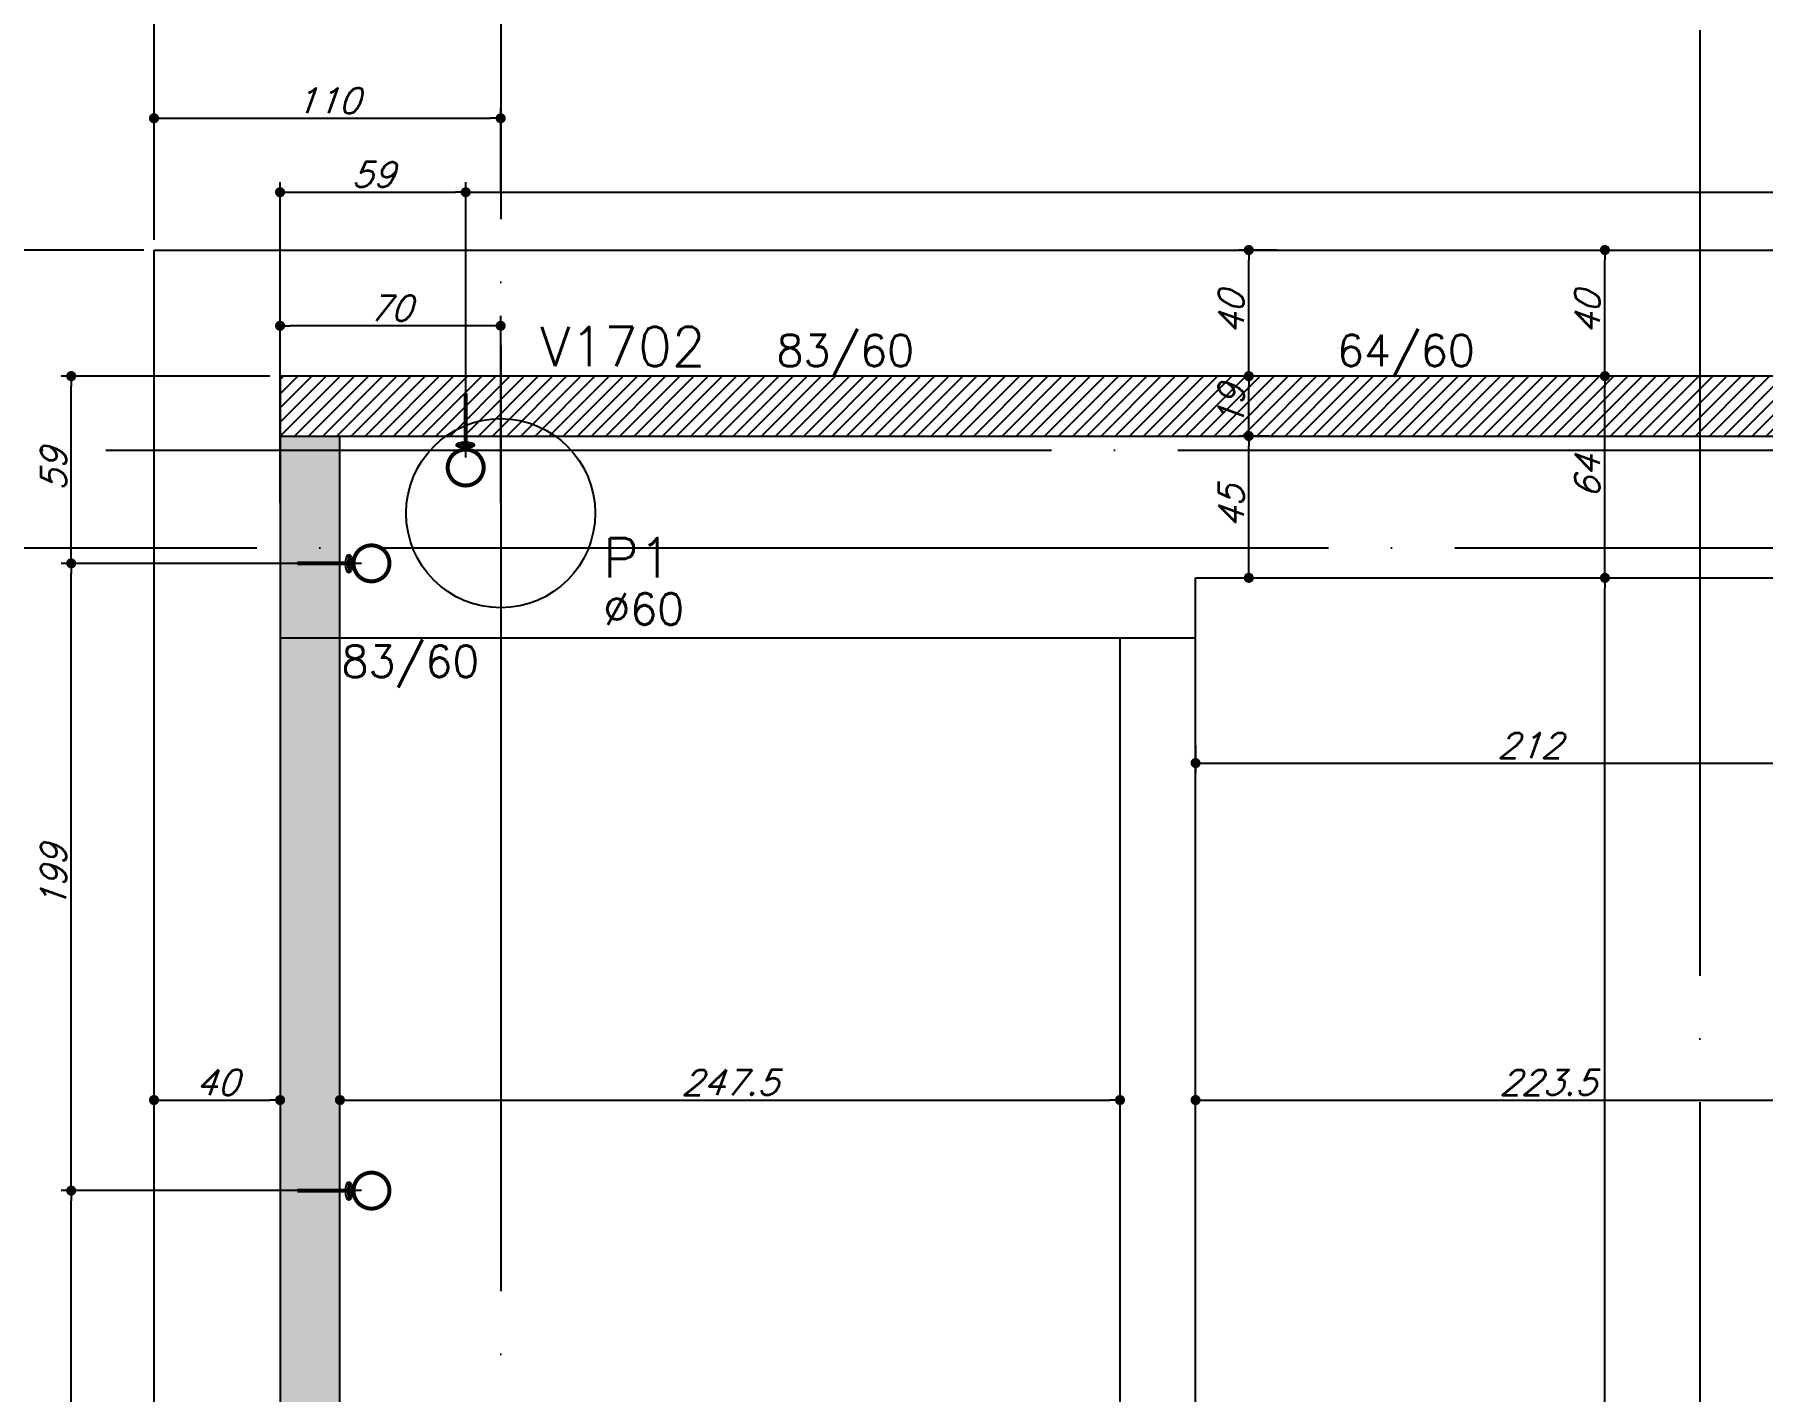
# Model space of a CAD drawing. Header units: millimetres. Extents: x -2368 to 4502, y -2283 to 2217.
# Drawn here: x -1238 to -690, y 1076 to 1506 of the extents above; entities that cross this region are included whole.
import ezdxf
from ezdxf.enums import TextEntityAlignment as Align

# ---------------------------------------------------------------- set-up
doc = ezdxf.new("R2010")
doc.units = ezdxf.units.MM
doc.header["$LTSCALE"] = 50
doc.linetypes.add('EIXO', pattern=[6.8, 6, -0.4, 0, -0.4])
for name, color, linetype in [('F-AUX-RED', 1, 'Continuous'), ('F-COTAS', 106, 'Continuous'), ('F-COTAS ANCORAGEM', 106, 'Continuous'), ('F-DESNIVEL-1', 254, 'Continuous'), ('F-EIXO', 12, 'EIXO'), ('F-GANCHOS', 4, 'Continuous'), ('F-LAJES', 3, 'Continuous'), ('F-PILARES-DIM', 172, 'Continuous'), ('F-PILARES-M', 170, 'Continuous'), ('F-PILARES-NOME', 170, 'Continuous'), ('F-TEXTO', 6, 'Continuous'), ('F-VIGAS', 3, 'Continuous'), ('F-VIGAS-DIM', 2, 'Continuous'), ('F-VIGAS-NOME', 4, 'Continuous')]:
    doc.layers.add(name, color=color, linetype=linetype)
doc.styles.add('CP-TEXT-INCL', font='romans.shx', dxfattribs={"oblique": 20})
doc.styles.add('MCP', font='romans.shx')
doc.styles.add('ROMANS', font='romans.shx')
doc.dimstyles.new('CP-COTAS-50', dxfattribs={"dimscale": 0.64, "dimtxt": 12.5, "dimasz": 5, "dimexe": 5, "dimexo": 5, "dimgap": 2.5, "dimtad": 1, "dimdec": 1, "dimdsep": 46, "dimtxsty": 'CP-TEXT-INCL', "dimblk1": 'DOT', "dimblk2": 'DOT', "dimsah": 1, "dimcen": 9, "dimclrd": 256, "dimclre": 256, "dimclrt": 256, "dimadec": 0, "dimazin": 0, "dimtfac": 1, "dimtdec": 1, "dimtmove": 2, "dimatfit": 3, "dimldrblk": 'DOT', "dimfxl": 0, "dimtolj": 1, "dimarcsym": 0})

# ---------------------------------------------------------------- blocks, each defined once
blk = doc.blocks.new('*U13')
at = {"layer": 'F-EIXO'}
blk.add_line((0, 0), (4857.5, 0), dxfattribs=at)
at = {"layer": 'F-TEXTO', "style": 'ROMANS'}
blk.add_attdef('EIXO', text='', height=17.5, dxfattribs=at).set_placement((-28.21, 0), align=Align.MIDDLE_CENTER)
blk = doc.blocks.new('*U14')
at = {"layer": 'F-EIXO'}
blk.add_line((0, 0), (4945.5, 0), dxfattribs=at)
at = {"layer": 'F-TEXTO', "style": 'ROMANS'}
blk.add_attdef('EIXO', text='', height=17.5, dxfattribs=at).set_placement((-28.21, 0), align=Align.MIDDLE_CENTER)
blk = doc.blocks.new('*U20')
at = {"layer": 'F-EIXO'}
blk.add_line((0, 0), (0, -2828.58), dxfattribs=at)
at = {"layer": 'F-TEXTO', "style": 'ROMANS'}
blk.add_attdef('EIXO', text='', height=17.5, rotation=360, dxfattribs=at).set_placement((0, 28.21), align=Align.MIDDLE_CENTER)
blk = doc.blocks.new('*U21')
at = {"layer": 'F-EIXO'}
blk.add_line((0, 0), (0, -2728.58), dxfattribs=at)
at = {"layer": 'F-TEXTO', "style": 'ROMANS'}
blk.add_attdef('EIXO', text='', height=17.5, rotation=360, dxfattribs=at).set_placement((0, 28.21), align=Align.MIDDLE_CENTER)
blk = doc.blocks.new('_DOT')
at = {"color": 0, "linetype": 'ByBlock'}
blk.add_line((-0.5, 0), (-1, 0), dxfattribs=at)
at = {"color": 0, "linetype": 'ByBlock', "const_width": 0.5}
blk.add_lwpolyline([(-0.25, 0, 1), (0.25, 0, 1)], format="xyb", close=True, dxfattribs=at)
blk = doc.blocks.new('*D65')
at = {"layer": 'DEFPOINTS', "color": 0, "transparency": 16777216}
for p in [(-1200, 1168.34), (-1160, 1168.34), (-1160, 1168.34)]:
    blk.add_point(p, dxfattribs=at)
at = {"layer": 'F-COTAS', "lineweight": -2, "transparency": 16777216}
blk.add_line((-1196.8, 1168.34), (-1163.2, 1168.34), dxfattribs=at)
at = {"layer": 'F-COTAS', "lineweight": -2, "transparency": 16777216, "xscale": 3.2, "yscale": 3.2, "zscale": 3.2, "rotation": 180}
blk.add_blockref('_DOT', (-1200, 1168.34), dxfattribs=at)
at = {"layer": 'F-COTAS', "lineweight": -2, "transparency": 16777216, "xscale": 3.2, "yscale": 3.2, "zscale": 3.2}
blk.add_blockref('_DOT', (-1160, 1168.34), dxfattribs=at)
at = {"layer": 'F-COTAS', "transparency": 16777216, "insert": (-1180, 1173.94), "char_height": 8, "attachment_point": 5, "style": 'CP-TEXT-INCL'}
blk.add_mtext('\\A1;40', dxfattribs=at)
blk = doc.blocks.new('*D66')
at = {"layer": 'DEFPOINTS', "color": 0, "transparency": 16777216}
for p in [(-1141, 1168.34), (-893.5, 1168.34), (-893.5, 1168.34)]:
    blk.add_point(p, dxfattribs=at)
at = {"layer": 'F-COTAS', "lineweight": -2, "transparency": 16777216}
blk.add_line((-1137.8, 1168.34), (-896.7, 1168.34), dxfattribs=at)
at = {"layer": 'F-COTAS', "lineweight": -2, "transparency": 16777216, "xscale": 3.2, "yscale": 3.2, "zscale": 3.2, "rotation": 180}
blk.add_blockref('_DOT', (-1141, 1168.34), dxfattribs=at)
at = {"layer": 'F-COTAS', "lineweight": -2, "transparency": 16777216, "xscale": 3.2, "yscale": 3.2, "zscale": 3.2}
blk.add_blockref('_DOT', (-893.5, 1168.34), dxfattribs=at)
at = {"layer": 'F-COTAS', "transparency": 16777216, "insert": (-1017.25, 1173.94), "char_height": 8, "attachment_point": 5, "style": 'CP-TEXT-INCL'}
blk.add_mtext('\\A1;247.5', dxfattribs=at)
blk = doc.blocks.new('*D67')
at = {"layer": 'DEFPOINTS', "color": 0, "transparency": 16777216}
for p in [(-869.5, 1168.34), (-646, 1168.34), (-646, 1168.34)]:
    blk.add_point(p, dxfattribs=at)
at = {"layer": 'F-COTAS', "lineweight": -2, "transparency": 16777216}
blk.add_line((-866.3, 1168.34), (-649.2, 1168.34), dxfattribs=at)
at = {"layer": 'F-COTAS', "lineweight": -2, "transparency": 16777216, "xscale": 3.2, "yscale": 3.2, "zscale": 3.2, "rotation": 180}
blk.add_blockref('_DOT', (-869.5, 1168.34), dxfattribs=at)
at = {"layer": 'F-COTAS', "lineweight": -2, "transparency": 16777216, "xscale": 3.2, "yscale": 3.2, "zscale": 3.2}
blk.add_blockref('_DOT', (-646, 1168.34), dxfattribs=at)
at = {"layer": 'F-COTAS', "transparency": 16777216, "insert": (-757.75, 1173.94), "char_height": 8, "attachment_point": 5, "style": 'CP-TEXT-INCL'}
blk.add_mtext('\\A1;223.5', dxfattribs=at)
blk = doc.blocks.new('*D79')
at = {"layer": 'DEFPOINTS', "color": 0, "transparency": 16777216}
for p in [(-739.62, 1334), (-739.62, 1334), (-739.62, 664.5)]:
    blk.add_point(p, dxfattribs=at)
at = {"layer": 'F-COTAS', "lineweight": -2, "transparency": 16777216}
blk.add_line((-739.62, 667.7), (-739.62, 1330.8), dxfattribs=at)
at = {"layer": 'F-COTAS', "lineweight": -2, "transparency": 16777216, "xscale": 3.2, "yscale": 3.2, "zscale": 3.2}
for p, rotation in [((-739.62, 1334), 90), ((-739.62, 664.5), 270)]:
    blk.add_blockref('_DOT', p, dxfattribs=dict(at, rotation=rotation))
at = {"layer": 'F-COTAS', "transparency": 16777216, "insert": (-745.22, 999.25), "char_height": 8, "attachment_point": 5, "rotation": 90, "style": 'CP-TEXT-INCL'}
blk.add_mtext('\\A1;669.5', dxfattribs=at)
blk = doc.blocks.new('*D80')
at = {"layer": 'DEFPOINTS', "color": 0, "transparency": 16777216}
for p in [(-739.62, 1398), (-739.62, 1398), (-739.62, 1334)]:
    blk.add_point(p, dxfattribs=at)
at = {"layer": 'F-COTAS', "lineweight": -2, "transparency": 16777216}
blk.add_line((-739.62, 1337.2), (-739.62, 1394.8), dxfattribs=at)
at = {"layer": 'F-COTAS', "lineweight": -2, "transparency": 16777216, "xscale": 3.2, "yscale": 3.2, "zscale": 3.2}
for p, rotation in [((-739.62, 1398), 90), ((-739.62, 1334), 270)]:
    blk.add_blockref('_DOT', p, dxfattribs=dict(at, rotation=rotation))
at = {"layer": 'F-COTAS', "transparency": 16777216, "insert": (-745.22, 1366), "char_height": 8, "attachment_point": 5, "rotation": 90, "style": 'CP-TEXT-INCL'}
blk.add_mtext('\\A1;64', dxfattribs=at)
blk = doc.blocks.new('*D81')
at = {"layer": 'DEFPOINTS', "color": 0, "transparency": 16777216}
for p in [(-739.62, 1438), (-739.62, 1438), (-739.62, 1398)]:
    blk.add_point(p, dxfattribs=at)
at = {"layer": 'F-COTAS', "lineweight": -2, "transparency": 16777216}
blk.add_line((-739.62, 1401.2), (-739.62, 1434.8), dxfattribs=at)
at = {"layer": 'F-COTAS', "lineweight": -2, "transparency": 16777216, "xscale": 3.2, "yscale": 3.2, "zscale": 3.2}
for p, rotation in [((-739.62, 1438), 90), ((-739.62, 1398), 270)]:
    blk.add_blockref('_DOT', p, dxfattribs=dict(at, rotation=rotation))
at = {"layer": 'F-COTAS', "transparency": 16777216, "insert": (-745.22, 1418), "char_height": 8, "attachment_point": 5, "rotation": 90, "style": 'CP-TEXT-INCL'}
blk.add_mtext('\\A1;40', dxfattribs=at)
blk = doc.blocks.new('*D127')
at = {"layer": 'DEFPOINTS', "color": 0, "transparency": 16777216}
for p in [(-1160, 1413.96), (-1160, 1354.5), (-1090, 1354.5)]:
    blk.add_point(p, dxfattribs=at)
at = {"layer": 'F-COTAS', "lineweight": -2, "transparency": 16777216}
for p, q in [((-1160, 1357.7), (-1160, 1417.16)), ((-1090, 1357.7), (-1090, 1417.16)), ((-1093.2, 1413.96), (-1156.8, 1413.96))]:
    blk.add_line(p, q, dxfattribs=at)
at = {"layer": 'F-COTAS', "lineweight": -2, "transparency": 16777216, "xscale": 3.2, "yscale": 3.2, "zscale": 3.2, "rotation": 180}
blk.add_blockref('_DOT', (-1160, 1413.96), dxfattribs=at)
at = {"layer": 'F-COTAS', "lineweight": -2, "transparency": 16777216, "xscale": 3.2, "yscale": 3.2, "zscale": 3.2}
blk.add_blockref('_DOT', (-1090, 1413.96), dxfattribs=at)
at = {"layer": 'F-COTAS', "transparency": 16777216, "insert": (-1125, 1419.56), "char_height": 8, "attachment_point": 5, "style": 'CP-TEXT-INCL'}
blk.add_mtext('\\A1;70', dxfattribs=at)
blk = doc.blocks.new('*D128')
at = {"layer": 'DEFPOINTS', "color": 0, "transparency": 16777216}
for p in [(-853.16, 1379), (-852.62, 1379), (-853.16, 1334)]:
    blk.add_point(p, dxfattribs=at)
at = {"layer": 'F-COTAS', "lineweight": -2, "transparency": 16777216}
for p, q in [((-849.96, 1379), (-849.42, 1379)), ((-852.62, 1337.2), (-852.62, 1375.8)), ((-849.96, 1334), (-849.42, 1334))]:
    blk.add_line(p, q, dxfattribs=at)
at = {"layer": 'F-COTAS', "lineweight": -2, "transparency": 16777216, "xscale": 3.2, "yscale": 3.2, "zscale": 3.2}
for p, rotation in [((-852.62, 1379), 90), ((-852.62, 1334), 270)]:
    blk.add_blockref('_DOT', p, dxfattribs=dict(at, rotation=rotation))
at = {"layer": 'F-COTAS', "transparency": 16777216, "insert": (-858.22, 1356.5), "char_height": 8, "attachment_point": 5, "rotation": 90, "style": 'CP-TEXT-INCL'}
blk.add_mtext('\\A1;45', dxfattribs=at)
blk = doc.blocks.new('*D129')
at = {"layer": 'DEFPOINTS', "color": 0, "transparency": 16777216}
for p in [(-852.62, 1398), (-842.86, 1398), (-842.86, 1379)]:
    blk.add_point(p, dxfattribs=at)
at = {"layer": 'F-COTAS', "lineweight": -2, "transparency": 16777216}
for p, q in [((-846.06, 1398), (-855.82, 1398)), ((-852.62, 1382.2), (-852.62, 1394.8)), ((-846.06, 1379), (-855.82, 1379))]:
    blk.add_line(p, q, dxfattribs=at)
at = {"layer": 'F-COTAS', "lineweight": -2, "transparency": 16777216, "xscale": 3.2, "yscale": 3.2, "zscale": 3.2}
for p, rotation in [((-852.62, 1398), 90), ((-852.62, 1379), 270)]:
    blk.add_blockref('_DOT', p, dxfattribs=dict(at, rotation=rotation))
at = {"layer": 'F-COTAS', "transparency": 16777216, "insert": (-858.22, 1388.5), "char_height": 8, "attachment_point": 5, "rotation": 90, "style": 'CP-TEXT-INCL'}
blk.add_mtext('\\A1;19', dxfattribs=at)
blk = doc.blocks.new('*D130')
at = {"layer": 'DEFPOINTS', "color": 0, "transparency": 16777216}
for p in [(-852.62, 1438), (-840.41, 1438), (-840.41, 1398)]:
    blk.add_point(p, dxfattribs=at)
at = {"layer": 'F-COTAS', "lineweight": -2, "transparency": 16777216}
for p, q in [((-843.61, 1438), (-855.82, 1438)), ((-852.62, 1401.2), (-852.62, 1434.8)), ((-843.61, 1398), (-855.82, 1398))]:
    blk.add_line(p, q, dxfattribs=at)
at = {"layer": 'F-COTAS', "lineweight": -2, "transparency": 16777216, "xscale": 3.2, "yscale": 3.2, "zscale": 3.2}
for p, rotation in [((-852.62, 1438), 90), ((-852.62, 1398), 270)]:
    blk.add_blockref('_DOT', p, dxfattribs=dict(at, rotation=rotation))
at = {"layer": 'F-COTAS', "transparency": 16777216, "insert": (-858.22, 1418), "char_height": 8, "attachment_point": 5, "rotation": 90, "style": 'CP-TEXT-INCL'}
blk.add_mtext('\\A1;40', dxfattribs=at)
blk = doc.blocks.new('*D144')
at = {"layer": 'DEFPOINTS', "color": 0, "transparency": 16777216}
for p in [(-657.5, 1334), (-869.5, 1284.03), (-657.5, 1275.24)]:
    blk.add_point(p, dxfattribs=at)
at = {"layer": 'F-COTAS', "lineweight": -2, "transparency": 16777216}
for p, q in [((-657.5, 1330.8), (-657.5, 1272.04)), ((-869.5, 1280.83), (-869.5, 1272.04)), ((-866.3, 1275.24), (-660.7, 1275.24))]:
    blk.add_line(p, q, dxfattribs=at)
at = {"layer": 'F-COTAS', "lineweight": -2, "transparency": 16777216, "xscale": 3.2, "yscale": 3.2, "zscale": 3.2, "rotation": 180}
blk.add_blockref('_DOT', (-869.5, 1275.24), dxfattribs=at)
at = {"layer": 'F-COTAS', "lineweight": -2, "transparency": 16777216, "xscale": 3.2, "yscale": 3.2, "zscale": 3.2}
blk.add_blockref('_DOT', (-657.5, 1275.24), dxfattribs=at)
at = {"layer": 'F-COTAS', "transparency": 16777216, "insert": (-763.5, 1280.84), "char_height": 8, "attachment_point": 5, "style": 'CP-TEXT-INCL'}
blk.add_mtext('\\A1;212', dxfattribs=at)
blk = doc.blocks.new('*D192')
at = {"layer": 'DEFPOINTS', "color": 0, "transparency": 16777216}
for p in [(2835, 1741.136394), (2835, 1624.5), (-1200, 1438)]:
    blk.add_point(p, dxfattribs=at)
at = {"layer": 'F-COTAS', "lineweight": -2, "transparency": 16777216}
for p, q in [((-1200, 1441.2), (-1200, 1744.336394)), ((2835, 1627.7), (2835, 1744.336394)), ((-1196.8, 1741.136394), (2831.8, 1741.136394))]:
    blk.add_line(p, q, dxfattribs=at)
at = {"layer": 'F-COTAS', "lineweight": -2, "transparency": 16777216, "xscale": 3.2, "yscale": 3.2, "zscale": 3.2, "rotation": 180}
blk.add_blockref('_DOT', (-1200, 1741.136394), dxfattribs=at)
at = {"layer": 'F-COTAS', "lineweight": -2, "transparency": 16777216, "xscale": 3.2, "yscale": 3.2, "zscale": 3.2}
blk.add_blockref('_DOT', (2835, 1741.136394), dxfattribs=at)
at = {"layer": 'F-COTAS', "transparency": 16777216, "insert": (817.5, 1746.736394), "char_height": 8, "attachment_point": 5, "style": 'CP-TEXT-INCL'}
blk.add_mtext('\\A1;4035', dxfattribs=at)
blk = doc.blocks.new('*D210')
at = {"layer": 'DEFPOINTS', "color": 0, "transparency": 16777216}
for p in [(-1200, 1705.84), (-1090, 1705.84), (-1200, 1438)]:
    blk.add_point(p, dxfattribs=at)
at = {"layer": 'F-COTAS', "lineweight": -2, "transparency": 16777216}
for p, q in [((-1200, 1441.2), (-1200, 1709.04)), ((-1093.2, 1705.84), (-1196.8, 1705.84))]:
    blk.add_line(p, q, dxfattribs=at)
at = {"layer": 'F-COTAS', "lineweight": -2, "transparency": 16777216, "xscale": 3.2, "yscale": 3.2, "zscale": 3.2, "rotation": 180}
blk.add_blockref('_DOT', (-1200, 1705.84), dxfattribs=at)
at = {"layer": 'F-COTAS', "lineweight": -2, "transparency": 16777216, "xscale": 3.2, "yscale": 3.2, "zscale": 3.2}
blk.add_blockref('_DOT', (-1090, 1705.84), dxfattribs=at)
at = {"layer": 'F-COTAS', "transparency": 16777216, "insert": (-1145, 1711.44), "char_height": 8, "attachment_point": 5, "style": 'CP-TEXT-INCL'}
blk.add_mtext('\\A1;110', dxfattribs=at)
blk = doc.blocks.new('*D211')
at = {"layer": 'DEFPOINTS', "color": 0, "transparency": 16777216}
for p in [(-1090, 1479.79), (-1090, 1452.9), (-1200, 1438)]:
    blk.add_point(p, dxfattribs=at)
at = {"layer": 'F-COTAS', "lineweight": -2, "transparency": 16777216}
for p, q in [((-1200, 1441.2), (-1200, 1482.99)), ((-1090, 1456.1), (-1090, 1482.99)), ((-1196.8, 1479.79), (-1093.2, 1479.79))]:
    blk.add_line(p, q, dxfattribs=at)
at = {"layer": 'F-COTAS', "lineweight": -2, "transparency": 16777216, "xscale": 3.2, "yscale": 3.2, "zscale": 3.2, "rotation": 180}
blk.add_blockref('_DOT', (-1200, 1479.79), dxfattribs=at)
at = {"layer": 'F-COTAS', "lineweight": -2, "transparency": 16777216, "xscale": 3.2, "yscale": 3.2, "zscale": 3.2}
blk.add_blockref('_DOT', (-1090, 1479.79), dxfattribs=at)
at = {"layer": 'F-COTAS', "transparency": 16777216, "insert": (-1145, 1485.39), "char_height": 8, "attachment_point": 5, "style": 'CP-TEXT-INCL'}
blk.add_mtext('\\A1;110', dxfattribs=at)
blk = doc.blocks.new('*D242')
at = {"layer": 'DEFPOINTS', "color": 0, "transparency": 16777216}
for p in [(-1720.01, 1438), (-1200, 1438), (-1389, -579)]:
    blk.add_point(p, dxfattribs=at)
at = {"layer": 'F-COTAS', "lineweight": -2, "transparency": 16777216}
for p, q in [((-1203.2, 1438), (-1723.21, 1438)), ((-1720.01, -575.8), (-1720.01, 1434.8)), ((-1392.2, -579), (-1723.21, -579))]:
    blk.add_line(p, q, dxfattribs=at)
at = {"layer": 'F-COTAS', "lineweight": -2, "transparency": 16777216, "xscale": 3.2, "yscale": 3.2, "zscale": 3.2}
for p, rotation in [((-1720.01, 1438), 90), ((-1720.01, -579), 270)]:
    blk.add_blockref('_DOT', p, dxfattribs=dict(at, rotation=rotation))
at = {"layer": 'F-COTAS', "transparency": 16777216, "insert": (-1725.61, 429.5), "char_height": 8, "attachment_point": 5, "rotation": 90, "style": 'CP-TEXT-INCL'}
blk.add_mtext('\\A1;2017', dxfattribs=at)
blk = doc.blocks.new('PB-ANC_VISTA')
at = {"layer": 'F-GANCHOS'}
h = blk.add_hatch(color=256, dxfattribs=at)
edge = h.paths.add_edge_path()
edge.add_ellipse((0, 0.0049), major_axis=(-0.0142, 0), ratio=0.343552, start_angle=152.7965, end_angle=253.9579, ccw=False)
edge.add_spline(control_points=[(0.0126, 0.0027), (0.0118, 0.0035), (0.0109, 0.0039), (0.0094, 0.0046), (0.0089, 0.0048), (0.0084, 0.0049)], knot_values=[3.709013, 3.709013, 3.709013, 3.709013, 3.826962, 3.826962, 3.975536, 3.975536, 3.975536, 3.975536], degree=3, periodic=0)
edge.add_spline(control_points=[(0.0084, 0.0049), (0.0083, 0.005), (0.0082, 0.005), (0.0075, 0.0052), (0.0068, 0.0054), (0.0054, 0.0056), (0.0046, 0.0057), (0.0025, 0.006), (0.001, 0.006), (-0.0019, 0.006), (-0.0033, 0.0059), (-0.006, 0.0055), (-0.0072, 0.0053), (-0.0083, 0.005), (-0.0084, 0.0049), (-0.0084, 0.0049)], knot_values=[3.975536, 3.975536, 3.975536, 3.975536, 4.020815, 4.020815, 4.214669, 4.214669, 4.408523, 4.408523, 4.746248, 4.746248, 5.083972, 5.083972, 5.421697, 5.421697, 5.450325, 5.450325, 5.450325, 5.450325], degree=3, periodic=0)
edge.add_spline(control_points=[(-0.0084, 0.0049), (-0.009, 0.0047), (-0.0094, 0.0046), (-0.0101, 0.0043), (-0.0109, 0.004), (-0.0119, 0.0031), (-0.0123, 0.0028), (-0.0125, 0.0026)], knot_values=[5.450325, 5.450325, 5.450325, 5.450325, 5.63804, 5.63804, 5.767465, 5.767465, 5.83324, 5.83324, 5.83324, 5.83324], degree=3, periodic=0)
edge.add_ellipse((0, 0.0049), major_axis=(-0.0142, 0), ratio=0.343552, start_angle=286.0421, end_angle=388.2135, ccw=False)
edge.add_arc((0, 0.0406), 0.0312, 262.7795, 270)
edge.add_arc((0, 0.0406), 0.0312, 270, 277.2205)
edge = h.paths.add_edge_path()
edge.add_spline(control_points=[(-0.0084, 0.0049), (-0.0081, 0.0048), (-0.0077, 0.0047), (-0.0062, 0.0044), (-0.0049, 0.0042), (-0.0022, 0.0039), (-0.0008, 0.0039), (0.0023, 0.0039), (0.0039, 0.004), (0.0065, 0.0044), (0.0076, 0.0047), (0.0084, 0.0049)], knot_values=[0.872578, 0.872578, 0.872578, 0.872578, 0.983497, 0.983497, 1.300773, 1.300773, 1.618048, 1.618048, 1.991026, 1.991026, 2.268927, 2.268927, 2.268927, 2.268927], degree=3, periodic=0)
edge.add_spline(control_points=[(0.0084, 0.0049), (0.0089, 0.0048), (0.0094, 0.0046), (0.0109, 0.0039), (0.0118, 0.0035), (0.0126, 0.0027)], knot_values=[3.709013, 3.709013, 3.709013, 3.709013, 3.857587, 3.857587, 3.975536, 3.975536, 3.975536, 3.975536], degree=3, periodic=0)
edge.add_ellipse((0, 0.0049), major_axis=(-0.0142, 0), ratio=0.343552, start_angle=28.2135, end_angle=152.7965, ccw=False)
edge.add_spline(control_points=[(-0.0125, 0.0026), (-0.0123, 0.0028), (-0.0119, 0.0031), (-0.0109, 0.004), (-0.0101, 0.0043), (-0.0094, 0.0046), (-0.009, 0.0047), (-0.0084, 0.0049)], knot_values=[5.450325, 5.450325, 5.450325, 5.450325, 5.5161, 5.5161, 5.645525, 5.645525, 5.83324, 5.83324, 5.83324, 5.83324], degree=3, periodic=0)
blk.add_line((0.0031, 0.0093), (-0.0031, 0.0093), dxfattribs=at)
at = {"layer": 'F-GANCHOS', "const_width": 0.00625}
blk.add_lwpolyline([(-0.0005, 0.0121, -1), (-0.0005, 0.0683, -1)], format="xyb", close=True, dxfattribs=at)
blk.add_lwpolyline([(-0.0005, -0.0757), (-0.0005, 0.0098)], dxfattribs=at)
at = {"layer": 'F-GANCHOS'}
blk.add_ellipse((0, 0.0049), major_axis=(-0.0142, 0), ratio=0.343552, dxfattribs=at)
for points, knots in [([(0.0126, 0.0027), (0.0118, 0.0035), (0.0109, 0.0039), (0.0091, 0.0047), (0.0086, 0.0049), (0.0075, 0.0052), (0.0068, 0.0054), (0.0054, 0.0056), (0.0046, 0.0057), (0.0025, 0.006), (0.001, 0.006), (-0.0019, 0.006), (-0.0033, 0.0059), (-0.006, 0.0055), (-0.0072, 0.0053), (-0.0088, 0.0048), (-0.0094, 0.0046), (-0.0101, 0.0043), (-0.0109, 0.004), (-0.0119, 0.0031), (-0.0123, 0.0028), (-0.0125, 0.0026)], [3.709013, 3.709013, 3.709013, 3.709013, 3.826962, 3.826962, 4.020815, 4.020815, 4.214669, 4.214669, 4.408523, 4.408523, 4.746248, 4.746248, 5.083972, 5.083972, 5.421697, 5.421697, 5.63804, 5.63804, 5.767465, 5.767465, 5.83324, 5.83324, 5.83324, 5.83324]), ([(-0.0084, 0.0049), (-0.0081, 0.0048), (-0.0077, 0.0047), (-0.0062, 0.0044), (-0.0049, 0.0042), (-0.0022, 0.0039), (-0.0008, 0.0039), (0.0023, 0.0039), (0.0039, 0.004), (0.0065, 0.0044), (0.0076, 0.0047), (0.0084, 0.0049)], [0.872578, 0.872578, 0.872578, 0.872578, 0.983497, 0.983497, 1.300773, 1.300773, 1.618048, 1.618048, 1.991026, 1.991026, 2.268927, 2.268927, 2.268927, 2.268927])]:
    blk.add_open_spline(points, degree=3, knots=knots, dxfattribs=at)
blk = doc.blocks.new('*U462')
at = {"layer": 'F-GANCHOS', "xscale": 203.1746031736276, "yscale": 203.1746031736276, "zscale": 203.1746031736276}
blk.add_blockref('PB-ANC_VISTA', (6.25, 160.48), dxfattribs=at)
blk = doc.blocks.new('*U463')
at = {"layer": 'F-GANCHOS', "xscale": 203.1746031736276, "yscale": 203.1746031736276, "zscale": 203.1746031736276}
blk.add_blockref('PB-ANC_VISTA', (6.25, 78.8), dxfattribs=at)
blk = doc.blocks.new('*D515')
at = {"layer": 'DEFPOINTS', "color": 0, "transparency": 16777216}
for p in [(-1226.27, 1139.6), (-1131, 1139.6), (-1131, 940.6)]:
    blk.add_point(p, dxfattribs=at)
at = {"layer": 'F-COTAS ANCORAGEM', "lineweight": -2, "transparency": 16777216}
for p, q in [((-1134.2, 1139.6), (-1229.47, 1139.6)), ((-1226.27, 943.8), (-1226.27, 1136.4)), ((-1134.2, 940.6), (-1229.47, 940.6))]:
    blk.add_line(p, q, dxfattribs=at)
at = {"layer": 'F-COTAS ANCORAGEM', "lineweight": -2, "transparency": 16777216, "xscale": 3.2, "yscale": 3.2, "zscale": 3.2}
for p, rotation in [((-1226.27, 1139.6), 90), ((-1226.27, 940.6), 270)]:
    blk.add_blockref('_DOT', p, dxfattribs=dict(at, rotation=rotation))
at = {"layer": 'F-COTAS ANCORAGEM', "transparency": 16777216, "insert": (-1231.87, 1040.1), "char_height": 8, "attachment_point": 5, "rotation": 90, "style": 'CP-TEXT-INCL'}
blk.add_mtext('\\A1;199', dxfattribs=at)
blk = doc.blocks.new('*D516')
at = {"layer": 'DEFPOINTS', "color": 0, "transparency": 16777216}
for p in [(-1226.27, 1338.6), (-1131, 1338.6), (-1131, 1139.6)]:
    blk.add_point(p, dxfattribs=at)
at = {"layer": 'F-COTAS ANCORAGEM', "lineweight": -2, "transparency": 16777216}
for p, q in [((-1134.2, 1338.6), (-1229.47, 1338.6)), ((-1226.27, 1142.8), (-1226.27, 1335.4)), ((-1134.2, 1139.6), (-1229.47, 1139.6))]:
    blk.add_line(p, q, dxfattribs=at)
at = {"layer": 'F-COTAS ANCORAGEM', "lineweight": -2, "transparency": 16777216, "xscale": 3.2, "yscale": 3.2, "zscale": 3.2}
for p, rotation in [((-1226.27, 1338.6), 90), ((-1226.27, 1139.6), 270)]:
    blk.add_blockref('_DOT', p, dxfattribs=dict(at, rotation=rotation))
at = {"layer": 'F-COTAS ANCORAGEM', "transparency": 16777216, "insert": (-1231.87, 1239.1), "char_height": 8, "attachment_point": 5, "rotation": 90, "style": 'CP-TEXT-INCL'}
blk.add_mtext('\\A1;199', dxfattribs=at)
blk = doc.blocks.new('*D517')
at = {"layer": 'DEFPOINTS', "color": 0, "transparency": 16777216}
for p in [(-1226.27, 1398), (-1160, 1398), (-1131, 1338.6)]:
    blk.add_point(p, dxfattribs=at)
at = {"layer": 'F-COTAS ANCORAGEM', "lineweight": -2, "transparency": 16777216}
for p, q in [((-1163.2, 1398), (-1229.47, 1398)), ((-1226.27, 1341.8), (-1226.27, 1394.8)), ((-1134.2, 1338.6), (-1229.47, 1338.6))]:
    blk.add_line(p, q, dxfattribs=at)
at = {"layer": 'F-COTAS ANCORAGEM', "lineweight": -2, "transparency": 16777216, "xscale": 3.2, "yscale": 3.2, "zscale": 3.2}
for p, rotation in [((-1226.27, 1398), 90), ((-1226.27, 1338.6), 270)]:
    blk.add_blockref('_DOT', p, dxfattribs=dict(at, rotation=rotation))
at = {"layer": 'F-COTAS ANCORAGEM', "transparency": 16777216, "insert": (-1231.87, 1368.3), "char_height": 8, "attachment_point": 5, "rotation": 90, "style": 'CP-TEXT-INCL'}
blk.add_mtext('\\A1;59', dxfattribs=at)
blk = doc.blocks.new('*D518')
at = {"layer": 'DEFPOINTS', "color": 0, "transparency": 16777216}
for p in [(-1101.1, 1456.34), (-1160, 1398), (-1101.1, 1369)]:
    blk.add_point(p, dxfattribs=at)
at = {"layer": 'F-COTAS ANCORAGEM', "lineweight": -2, "transparency": 16777216}
for p, q in [((-1160, 1401.2), (-1160, 1459.54)), ((-1101.1, 1372.2), (-1101.1, 1459.54)), ((-1156.8, 1456.34), (-1104.3, 1456.34))]:
    blk.add_line(p, q, dxfattribs=at)
at = {"layer": 'F-COTAS ANCORAGEM', "lineweight": -2, "transparency": 16777216, "xscale": 3.2, "yscale": 3.2, "zscale": 3.2, "rotation": 180}
blk.add_blockref('_DOT', (-1160, 1456.34), dxfattribs=at)
at = {"layer": 'F-COTAS ANCORAGEM', "lineweight": -2, "transparency": 16777216, "xscale": 3.2, "yscale": 3.2, "zscale": 3.2}
blk.add_blockref('_DOT', (-1101.1, 1456.34), dxfattribs=at)
at = {"layer": 'F-COTAS ANCORAGEM', "transparency": 16777216, "insert": (-1130.55, 1461.94), "char_height": 8, "attachment_point": 5, "style": 'CP-TEXT-INCL'}
blk.add_mtext('\\A1;59', dxfattribs=at)
blk = doc.blocks.new('*D519')
at = {"layer": 'DEFPOINTS', "color": 0, "transparency": 16777216}
for p in [(-186.35, 1456.34), (-1101.1, 1369), (-186.35, 1369)]:
    blk.add_point(p, dxfattribs=at)
at = {"layer": 'F-COTAS ANCORAGEM', "lineweight": -2, "transparency": 16777216}
for p, q in [((-1101.1, 1372.2), (-1101.1, 1459.54)), ((-186.35, 1372.2), (-186.35, 1459.54)), ((-1097.9, 1456.34), (-189.55, 1456.34))]:
    blk.add_line(p, q, dxfattribs=at)
at = {"layer": 'F-COTAS ANCORAGEM', "lineweight": -2, "transparency": 16777216, "xscale": 3.2, "yscale": 3.2, "zscale": 3.2, "rotation": 180}
blk.add_blockref('_DOT', (-1101.1, 1456.34), dxfattribs=at)
at = {"layer": 'F-COTAS ANCORAGEM', "lineweight": -2, "transparency": 16777216, "xscale": 3.2, "yscale": 3.2, "zscale": 3.2}
blk.add_blockref('_DOT', (-186.35, 1456.34), dxfattribs=at)
at = {"layer": 'F-COTAS ANCORAGEM', "transparency": 16777216, "insert": (-643.73, 1461.94), "char_height": 8, "attachment_point": 5, "style": 'CP-TEXT-INCL'}
blk.add_mtext('\\A1;915', dxfattribs=at)

msp = doc.modelspace()

# ---------------------------------------------------------------- hatches: boundary and pattern name
at = {"layer": 'F-AUX-RED'}
h = msp.add_hatch(dxfattribs=at)
h.set_pattern_fill('ANSI31', color=256)
h.set_pattern_definition([(45, (0, -5000), (-2.245064, 2.245064), [])])
h.paths.add_polyline_path([(1128, 1398), (-1160, 1398), (-1160, 1379), (1109, 1379), (1109, 1291), (1128, 1291)])

# ---------------------------------------------------------------- linework, layer by layer
at = {"layer": 'F-AUX-RED', "color": 2}
for p, q in [((-1160, 1379), (-1160, 1398)), ((1128, 1398), (-1160, 1398)), ((-1160, 1379), (1109, 1379))]:
    msp.add_line(p, q, dxfattribs=at)
at = {"layer": 'F-DESNIVEL-1'}
msp.add_solid([(-1160, 1315), (-1141, 1315), (-1160, 1379), (-1141, 1379)], dxfattribs=at)
at = {"layer": 'F-DESNIVEL-1', "linetype": 'Continuous'}
for points in [[(-1141, 1315), (-1160, 1315), (-1160, 697.6)], [(-1141, 1315), (-1160, 697.6), (-1141, 697.6)], [(-1141, 1315), (-1141, 697.6), (-1141, 1315)]]:
    msp.add_solid(points, dxfattribs=at)
at = {"layer": 'F-LAJES', "linetype": 'Continuous'}
for p, q in [((-1200, 682.5), (-1200, 1438)), ((-1200, 1438), (1081, 1438))]:
    msp.add_line(p, q, dxfattribs=at)
at = {"layer": 'F-PILARES-M', "linetype": 'Continuous'}
msp.add_circle((-1090, 1354.5), 30, dxfattribs=at)
at = {"layer": 'F-VIGAS'}
for points in [[(-1160, 1398), (-1160, 697.5)], [(-1089.995, 1398), (-1160, 1398)], [(-881.5, 1398), (-1089.995, 1398)], [(-623, 1398), (-881.5, 1398)], [(-1141, 697.5), (-1141, 1379)], [(-869.5, 1334), (-652, 1334)], [(-869.5, 664.5), (-869.5, 1334)], [(-1160, 1315), (-1089.995, 1315)], [(-1089.995, 1315), (-869.5, 1315)], [(-893.5, 1315), (-893.5, 664.5)]]:
    msp.add_lwpolyline(points, dxfattribs=at)

# ---------------------------------------------------------------- block references
at = {"layer": 'F-COTAS'}
for name, p, rotation in [('*U463', (-1094.956, 1455.966), 180), ('*U462', (-1299.646, 1344.748), 270), ('*U462', (-1299.646, 1145.748), 270)]:
    msp.add_blockref(name, p, dxfattribs=dict(at, rotation=rotation))
at = {"layer": 'F-EIXO', "linetype": 'Continuous'}
for name, p in [('*U20', (-709.5, 1847.82)), ('*U21', (-1090, 1747.82)), ('*U14', (-1895.471, 1374.5)), ('*U13', (-1807.517, 1343.5))]:
    msp.add_blockref(name, p, dxfattribs=at)

# ---------------------------------------------------------------- texts
at = {"layer": 'F-PILARES-DIM', "linetype": 'Continuous', "style": 'MCP'}
msp.add_text('%%c60', height=10, dxfattribs=at).set_placement((-1057.459, 1319.105))
at = {"layer": 'F-PILARES-NOME', "linetype": 'Continuous', "style": 'MCP'}
msp.add_text('P1', height=12.5, dxfattribs=at).set_placement((-1057.459, 1334.105))
at = {"layer": 'F-VIGAS-DIM', "linetype": 'Continuous', "style": 'MCP'}
for s, p in [('83/60', (-1002.495, 1401.125)), ('64/60', (-824.644, 1401.125)), ('83/60', (-1140.498, 1302.5))]:
    msp.add_text(s, height=10, dxfattribs=at).set_placement(p)
at = {"layer": 'F-VIGAS-NOME', "linetype": 'Continuous', "style": 'MCP'}
msp.add_text('V1702', height=12.5, dxfattribs=at).set_placement((-1077.495, 1401.125))

# ---------------------------------------------------------------- dimensions: what is measured, and where the dimension line sits
at = {"layer": 'F-COTAS'}
for base, p1, p2, picture, middle in [((2835, 1741.136), (-1200, 1438), (2835, 1624.5), '*D192', (817.5, 1746.736)), ((-1200, 1705.838), (-1090, 1705.838), (-1200, 1438), '*D210', (-1145, 1711.438)), ((-1090, 1479.785), (-1200, 1438), (-1090, 1452.897), '*D211', (-1145, 1485.385)), ((-1160, 1413.96), (-1090, 1354.5), (-1160, 1354.5), '*D127', (-1125, 1419.56)), ((-657.5, 1275.242), (-869.5, 1284.025), (-657.5, 1334), '*D144', (-763.5, 1280.842))]:
    dim = msp.add_linear_dim(base=base, p1=p1, p2=p2, dimstyle='CP-COTAS-50', dxfattribs=at)
    dim.commit()
    dim.dimension.update_dxf_attribs({"geometry": picture, "text_midpoint": middle})
for base, p1, p2, angle, picture, middle in [((-1720.011, 1438), (-1389, -579), (-1200, 1438), 90, '*D242', (-1725.611, 429.5)), ((-852.622, 1438), (-840.411, 1398), (-840.411, 1438), 90, '*D130', (-858.222, 1418)), ((-739.62, 1438), (-739.62, 1398), (-739.62, 1438), 270, '*D81', (-745.22, 1418)), ((-852.622, 1398), (-842.858, 1379), (-842.858, 1398), 90, '*D129', (-858.222, 1388.5)), ((-739.62, 1398), (-739.62, 1334), (-739.62, 1398), 270, '*D80', (-745.22, 1366)), ((-852.622, 1379), (-853.164, 1334), (-853.164, 1379), 90, '*D128', (-858.222, 1356.5)), ((-739.62, 1334), (-739.62, 664.5), (-739.62, 1334), 270, '*D79', (-745.22, 999.25)), ((-893.5, 1168.336), (-1141, 1168.336), (-893.5, 1168.336), 180, '*D66', (-1017.25, 1173.936)), ((-646, 1168.336), (-869.5, 1168.336), (-646, 1168.336), 180, '*D67', (-757.75, 1173.936))]:
    dim = msp.add_linear_dim(base=base, p1=p1, p2=p2, angle=angle, dimstyle='CP-COTAS-50', dxfattribs=at)
    dim.commit()
    dim.dimension.update_dxf_attribs({"geometry": picture, "text_midpoint": middle})
dim = msp.add_aligned_dim(p1=(-1200, 1168.336), p2=(-1160, 1168.336), distance=0, dimstyle='CP-COTAS-50', dxfattribs=at)
dim.commit()
dim.dimension.update_dxf_attribs({"geometry": '*D65', "text_midpoint": (-1180, 1173.936)})
at = {"layer": 'F-COTAS ANCORAGEM'}
for base, p1, p2, picture, middle in [((-1101.102, 1456.342), (-1160, 1398), (-1101.102, 1369), '*D518', (-1130.551, 1461.942)), ((-186.352, 1456.342), (-1101.102, 1369), (-186.352, 1369), '*D519', (-643.727, 1461.942))]:
    dim = msp.add_linear_dim(base=base, p1=p1, p2=p2, dimstyle='CP-COTAS-50', override={"dimdec": 0, "dimfxl": 7.5}, dxfattribs=at)
    dim.commit()
    dim.dimension.update_dxf_attribs({"geometry": picture, "text_midpoint": middle})
for base, p1, p2, picture, middle in [((-1226.274, 1398), (-1131, 1338.602), (-1160, 1398), '*D517', (-1231.874, 1368.301)), ((-1226.274, 1338.602), (-1131, 1139.602), (-1131, 1338.602), '*D516', (-1231.874, 1239.102)), ((-1226.274, 1139.602), (-1131, 940.602), (-1131, 1139.602), '*D515', (-1231.874, 1040.102))]:
    dim = msp.add_linear_dim(base=base, p1=p1, p2=p2, angle=90, dimstyle='CP-COTAS-50', override={"dimdec": 0, "dimfxl": 7.5}, dxfattribs=at)
    dim.commit()
    dim.dimension.update_dxf_attribs({"geometry": picture, "text_midpoint": middle})

doc.saveas('drawing.dxf')
